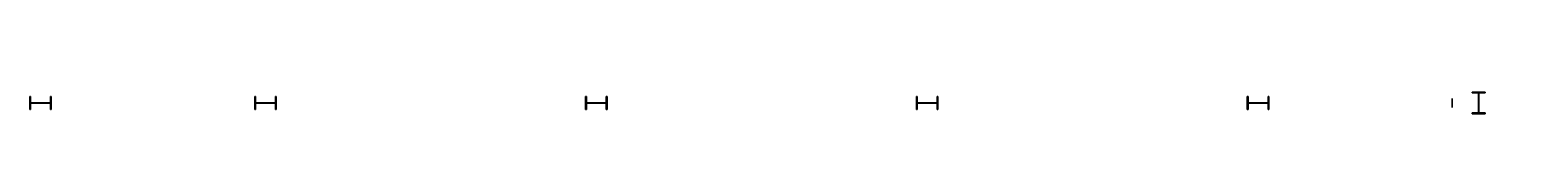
# Model space of a CAD drawing. Extents: x 0 to 768453, y -150 to 32537.
# Drawn here: x 434756 to 468453, y 15756 to 16537 of the extents above; entities that cross this region are included whole.
import ezdxf
from ezdxf.enums import TextEntityAlignment as Align

# ---------------------------------------------------------------- set-up
doc = ezdxf.new("R2010")
doc.units = 0

msp = doc.modelspace()

# ---------------------------------------------------------------- linework, layer by layer
at = {"layer": 'C1'}
for p, q in [((467750, 16244), (467450, 16244)), ((467450, 16244), (467450, 16226)), ((467750, 16244, 3330), (467450, 16244, 3330)), ((467450, 16244, 3330), (467450, 16226, 3330)), ((467750, 16244, 6460), (467450, 16244, 6460)), ((467450, 16244, 6460), (467450, 16226, 6460)), ((467594.5, 16226), (467450, 16226)), ((467594.5, 16226, 3330), (467450, 16226, 3330)), ((467594.5, 16226, 6460), (467450, 16226, 6460)), ((467594.5, 15774), (467594.5, 16226)), ((467594.5, 16226), (467594.5, 16226)), ((467594.5, 16226), (467594.5, 16226)), ((467594.5, 16226), (467594.5, 16226)), ((467594.5, 15774, 3330), (467594.5, 16226, 3330)), ((467594.5, 16226, 3330), (467594.5, 16226, 3330)), ((467594.5, 16226, 3330), (467594.5, 16226, 3330)), ((467594.5, 16226, 3330), (467594.5, 16226, 3330)), ((467594.5, 15774, 6460), (467594.5, 16226, 6460)), ((467594.5, 16226, 6460), (467594.5, 16226, 6460)), ((467594.5, 16226, 6460), (467594.5, 16226, 6460)), ((467594.5, 16226, 6460), (467594.5, 16226, 6460)), ((467605.5, 15774), (467605.5, 16226)), ((467605.5, 16226), (467605.5, 16226)), ((467605.5, 16226), (467605.5, 16226)), ((467605.5, 16226), (467605.5, 16226)), ((467605.5, 16226), (467750, 16226)), ((467605.5, 15774, 3330), (467605.5, 16226, 3330)), ((467605.5, 16226, 3330), (467605.5, 16226, 3330)), ((467605.5, 16226, 3330), (467605.5, 16226, 3330)), ((467605.5, 16226, 3330), (467605.5, 16226, 3330)), ((467605.5, 16226, 3330), (467750, 16226, 3330)), ((467605.5, 15774, 6460), (467605.5, 16226, 6460)), ((467605.5, 16226, 6460), (467605.5, 16226, 6460)), ((467605.5, 16226, 6460), (467605.5, 16226, 6460)), ((467605.5, 16226, 6460), (467605.5, 16226, 6460)), ((467605.5, 16226, 6460), (467750, 16226, 6460)), ((467750, 16244), (467750, 16226)), ((467750, 16244, 3330), (467750, 16226, 3330)), ((467750, 16244, 6460), (467750, 16226, 6460)), ((434756, 16150), (434756, 15850)), ((434756, 16150), (434774, 16150)), ((434756, 16150, 3330), (434756, 15850, 3330)), ((434756, 16150, 3330), (434774, 16150, 3330)), ((434756, 16150, 6460), (434756, 15850, 6460)), ((434756, 16150, 6460), (434774, 16150, 6460)), ((434756, 15850), (434774, 15850)), ((434756, 15850, 3330), (434774, 15850, 3330)), ((434756, 15850, 6460), (434774, 15850, 6460)), ((434774, 16005.5), (434774, 16150)), ((434774, 16005.5, 3330), (434774, 16150, 3330)), ((434774, 16005.5, 6460), (434774, 16150, 6460)), ((435226, 16005.5), (434774, 16005.5)), ((434774, 16005.5), (434774, 16005.5)), ((434774, 16005.5), (434774, 16005.5)), ((434774, 16005.5), (434774, 16005.5)), ((435226, 16005.5, 3330), (434774, 16005.5, 3330)), ((434774, 16005.5, 3330), (434774, 16005.5, 3330)), ((434774, 16005.5, 3330), (434774, 16005.5, 3330)), ((434774, 16005.5, 3330), (434774, 16005.5, 3330)), ((435226, 16005.5, 6460), (434774, 16005.5, 6460)), ((434774, 16005.5, 6460), (434774, 16005.5, 6460)), ((434774, 16005.5, 6460), (434774, 16005.5, 6460)), ((434774, 16005.5, 6460), (434774, 16005.5, 6460)), ((435226, 15994.5), (434774, 15994.5)), ((434774, 15994.5), (434774, 15994.5)), ((434774, 15994.5), (434774, 15994.5)), ((434774, 15994.5), (434774, 15994.5)), ((434774, 15994.5), (434774, 15850)), ((435226, 15994.5, 3330), (434774, 15994.5, 3330)), ((434774, 15994.5, 3330), (434774, 15994.5, 3330)), ((434774, 15994.5, 3330), (434774, 15994.5, 3330)), ((434774, 15994.5, 3330), (434774, 15994.5, 3330)), ((434774, 15994.5, 3330), (434774, 15850, 3330)), ((435226, 15994.5, 6460), (434774, 15994.5, 6460)), ((434774, 15994.5, 6460), (434774, 15994.5, 6460)), ((434774, 15994.5, 6460), (434774, 15994.5, 6460)), ((434774, 15994.5, 6460), (434774, 15994.5, 6460)), ((434774, 15994.5, 6460), (434774, 15850, 6460)), ((435226, 16005.5), (435226, 16150)), ((435244, 16150), (435226, 16150)), ((435226, 16005.5, 3330), (435226, 16150, 3330)), ((435244, 16150, 3330), (435226, 16150, 3330)), ((435226, 16005.5, 6460), (435226, 16150, 6460)), ((435244, 16150, 6460), (435226, 16150, 6460)), ((435226, 16005.5), (435226, 16005.5)), ((435226, 16005.5), (435226, 16005.5)), ((435226, 16005.5), (435226, 16005.5)), ((435226, 16005.5, 3330), (435226, 16005.5, 3330)), ((435226, 16005.5, 3330), (435226, 16005.5, 3330)), ((435226, 16005.5, 3330), (435226, 16005.5, 3330)), ((435226, 16005.5, 6460), (435226, 16005.5, 6460)), ((435226, 16005.5, 6460), (435226, 16005.5, 6460)), ((435226, 16005.5, 6460), (435226, 16005.5, 6460)), ((435226, 15994.5), (435226, 15994.5)), ((435226, 15994.5), (435226, 15994.5)), ((435226, 15994.5), (435226, 15994.5)), ((435226, 15994.5), (435226, 15850)), ((435226, 15994.5, 3330), (435226, 15994.5, 3330)), ((435226, 15994.5, 3330), (435226, 15994.5, 3330)), ((435226, 15994.5, 3330), (435226, 15994.5, 3330)), ((435226, 15994.5, 3330), (435226, 15850, 3330)), ((435226, 15994.5, 6460), (435226, 15994.5, 6460)), ((435226, 15994.5, 6460), (435226, 15994.5, 6460)), ((435226, 15994.5, 6460), (435226, 15994.5, 6460)), ((435226, 15994.5, 6460), (435226, 15850, 6460)), ((435244, 15850), (435226, 15850)), ((435244, 15850, 3330), (435226, 15850, 3330)), ((435244, 15850, 6460), (435226, 15850, 6460)), ((435244, 16150), (435244, 15850)), ((435244, 16150, 3330), (435244, 15850, 3330)), ((435244, 16150, 6460), (435244, 15850, 6460)), ((439856, 16150), (439856, 15850)), ((439856, 16150), (439874, 16150)), ((439856, 16150, 3330), (439856, 15850, 3330)), ((439856, 16150, 3330), (439874, 16150, 3330)), ((439856, 16150, 6460), (439856, 15850, 6460)), ((439856, 16150, 6460), (439874, 16150, 6460)), ((439856, 15850), (439874, 15850)), ((439856, 15850, 3330), (439874, 15850, 3330)), ((439856, 15850, 6460), (439874, 15850, 6460)), ((439874, 16005.5), (439874, 16150)), ((439874, 16005.5, 3330), (439874, 16150, 3330)), ((439874, 16005.5, 6460), (439874, 16150, 6460)), ((440326, 16005.5), (439874, 16005.5)), ((439874, 16005.5), (439874, 16005.5)), ((439874, 16005.5), (439874, 16005.5)), ((439874, 16005.5), (439874, 16005.5)), ((440326, 16005.5, 3330), (439874, 16005.5, 3330)), ((439874, 16005.5, 3330), (439874, 16005.5, 3330)), ((439874, 16005.5, 3330), (439874, 16005.5, 3330)), ((439874, 16005.5, 3330), (439874, 16005.5, 3330)), ((440326, 16005.5, 6460), (439874, 16005.5, 6460)), ((439874, 16005.5, 6460), (439874, 16005.5, 6460)), ((439874, 16005.5, 6460), (439874, 16005.5, 6460)), ((439874, 16005.5, 6460), (439874, 16005.5, 6460)), ((440326, 15994.5), (439874, 15994.5)), ((439874, 15994.5), (439874, 15994.5)), ((439874, 15994.5), (439874, 15994.5)), ((439874, 15994.5), (439874, 15994.5)), ((439874, 15994.5), (439874, 15850)), ((440326, 15994.5, 3330), (439874, 15994.5, 3330)), ((439874, 15994.5, 3330), (439874, 15994.5, 3330)), ((439874, 15994.5, 3330), (439874, 15994.5, 3330)), ((439874, 15994.5, 3330), (439874, 15994.5, 3330)), ((439874, 15994.5, 3330), (439874, 15850, 3330)), ((440326, 15994.5, 6460), (439874, 15994.5, 6460)), ((439874, 15994.5, 6460), (439874, 15994.5, 6460)), ((439874, 15994.5, 6460), (439874, 15994.5, 6460)), ((439874, 15994.5, 6460), (439874, 15994.5, 6460)), ((439874, 15994.5, 6460), (439874, 15850, 6460)), ((440326, 16005.5), (440326, 16150)), ((440344, 16150), (440326, 16150)), ((440326, 16005.5, 3330), (440326, 16150, 3330)), ((440344, 16150, 3330), (440326, 16150, 3330)), ((440326, 16005.5, 6460), (440326, 16150, 6460)), ((440344, 16150, 6460), (440326, 16150, 6460)), ((440326, 16005.5), (440326, 16005.5)), ((440326, 16005.5), (440326, 16005.5)), ((440326, 16005.5), (440326, 16005.5)), ((440326, 16005.5, 3330), (440326, 16005.5, 3330)), ((440326, 16005.5, 3330), (440326, 16005.5, 3330)), ((440326, 16005.5, 3330), (440326, 16005.5, 3330)), ((440326, 16005.5, 6460), (440326, 16005.5, 6460)), ((440326, 16005.5, 6460), (440326, 16005.5, 6460)), ((440326, 16005.5, 6460), (440326, 16005.5, 6460)), ((440326, 15994.5), (440326, 15994.5)), ((440326, 15994.5), (440326, 15994.5)), ((440326, 15994.5), (440326, 15994.5)), ((440326, 15994.5), (440326, 15850)), ((440326, 15994.5, 3330), (440326, 15994.5, 3330)), ((440326, 15994.5, 3330), (440326, 15994.5, 3330)), ((440326, 15994.5, 3330), (440326, 15994.5, 3330)), ((440326, 15994.5, 3330), (440326, 15850, 3330)), ((440326, 15994.5, 6460), (440326, 15994.5, 6460)), ((440326, 15994.5, 6460), (440326, 15994.5, 6460)), ((440326, 15994.5, 6460), (440326, 15994.5, 6460)), ((440326, 15994.5, 6460), (440326, 15850, 6460)), ((440344, 15850), (440326, 15850)), ((440344, 15850, 3330), (440326, 15850, 3330)), ((440344, 15850, 6460), (440326, 15850, 6460)), ((440344, 16150), (440344, 15850)), ((440344, 16150, 3330), (440344, 15850, 3330)), ((440344, 16150, 6460), (440344, 15850, 6460)), ((447356, 16150), (447356, 15850)), ((447356, 16150), (447374, 16150)), ((447356, 16150, 3330), (447356, 15850, 3330)), ((447356, 16150, 3330), (447374, 16150, 3330)), ((447356, 16150, 6460), (447356, 15850, 6460)), ((447356, 16150, 6460), (447374, 16150, 6460)), ((447356, 15850), (447374, 15850)), ((447356, 15850, 3330), (447374, 15850, 3330)), ((447356, 15850, 6460), (447374, 15850, 6460)), ((447374, 16005.5), (447374, 16150)), ((447374, 16005.5, 3330), (447374, 16150, 3330)), ((447374, 16005.5, 6460), (447374, 16150, 6460)), ((447826, 16005.5), (447374, 16005.5)), ((447374, 16005.5), (447374, 16005.5)), ((447374, 16005.5), (447374, 16005.5)), ((447374, 16005.5), (447374, 16005.5)), ((447826, 16005.5, 3330), (447374, 16005.5, 3330)), ((447374, 16005.5, 3330), (447374, 16005.5, 3330)), ((447374, 16005.5, 3330), (447374, 16005.5, 3330)), ((447374, 16005.5, 3330), (447374, 16005.5, 3330)), ((447826, 16005.5, 6460), (447374, 16005.5, 6460)), ((447374, 16005.5, 6460), (447374, 16005.5, 6460)), ((447374, 16005.5, 6460), (447374, 16005.5, 6460)), ((447374, 16005.5, 6460), (447374, 16005.5, 6460)), ((447826, 15994.5), (447374, 15994.5)), ((447374, 15994.5), (447374, 15994.5)), ((447374, 15994.5), (447374, 15994.5)), ((447374, 15994.5), (447374, 15994.5)), ((447374, 15994.5), (447374, 15850)), ((447826, 15994.5, 3330), (447374, 15994.5, 3330)), ((447374, 15994.5, 3330), (447374, 15994.5, 3330)), ((447374, 15994.5, 3330), (447374, 15994.5, 3330)), ((447374, 15994.5, 3330), (447374, 15994.5, 3330)), ((447374, 15994.5, 3330), (447374, 15850, 3330)), ((447826, 15994.5, 6460), (447374, 15994.5, 6460)), ((447374, 15994.5, 6460), (447374, 15994.5, 6460)), ((447374, 15994.5, 6460), (447374, 15994.5, 6460)), ((447374, 15994.5, 6460), (447374, 15994.5, 6460)), ((447374, 15994.5, 6460), (447374, 15850, 6460)), ((447826, 16005.5), (447826, 16150)), ((447844, 16150), (447826, 16150)), ((447826, 16005.5, 3330), (447826, 16150, 3330)), ((447844, 16150, 3330), (447826, 16150, 3330)), ((447826, 16005.5, 6460), (447826, 16150, 6460)), ((447844, 16150, 6460), (447826, 16150, 6460)), ((447826, 16005.5), (447826, 16005.5)), ((447826, 16005.5), (447826, 16005.5)), ((447826, 16005.5), (447826, 16005.5)), ((447826, 16005.5, 3330), (447826, 16005.5, 3330)), ((447826, 16005.5, 3330), (447826, 16005.5, 3330)), ((447826, 16005.5, 3330), (447826, 16005.5, 3330)), ((447826, 16005.5, 6460), (447826, 16005.5, 6460)), ((447826, 16005.5, 6460), (447826, 16005.5, 6460)), ((447826, 16005.5, 6460), (447826, 16005.5, 6460)), ((447826, 15994.5), (447826, 15994.5)), ((447826, 15994.5), (447826, 15994.5)), ((447826, 15994.5), (447826, 15994.5)), ((447826, 15994.5), (447826, 15850)), ((447826, 15994.5, 3330), (447826, 15994.5, 3330)), ((447826, 15994.5, 3330), (447826, 15994.5, 3330)), ((447826, 15994.5, 3330), (447826, 15994.5, 3330)), ((447826, 15994.5, 3330), (447826, 15850, 3330)), ((447826, 15994.5, 6460), (447826, 15994.5, 6460)), ((447826, 15994.5, 6460), (447826, 15994.5, 6460)), ((447826, 15994.5, 6460), (447826, 15994.5, 6460)), ((447826, 15994.5, 6460), (447826, 15850, 6460)), ((447844, 15850), (447826, 15850)), ((447844, 15850, 3330), (447826, 15850, 3330)), ((447844, 15850, 6460), (447826, 15850, 6460)), ((447844, 16150), (447844, 15850)), ((447844, 16150, 3330), (447844, 15850, 3330)), ((447844, 16150, 6460), (447844, 15850, 6460)), ((454856, 16150), (454856, 15850)), ((454856, 16150), (454874, 16150)), ((454856, 16150, 3330), (454856, 15850, 3330)), ((454856, 16150, 3330), (454874, 16150, 3330)), ((454856, 16150, 6460), (454856, 15850, 6460)), ((454856, 16150, 6460), (454874, 16150, 6460)), ((454856, 15850), (454874, 15850)), ((454856, 15850, 3330), (454874, 15850, 3330)), ((454856, 15850, 6460), (454874, 15850, 6460)), ((454874, 16005.5), (454874, 16150)), ((454874, 16005.5, 3330), (454874, 16150, 3330)), ((454874, 16005.5, 6460), (454874, 16150, 6460)), ((455326, 16005.5), (454874, 16005.5)), ((454874, 16005.5), (454874, 16005.5)), ((454874, 16005.5), (454874, 16005.5)), ((454874, 16005.5), (454874, 16005.5)), ((455326, 16005.5, 3330), (454874, 16005.5, 3330)), ((454874, 16005.5, 3330), (454874, 16005.5, 3330)), ((454874, 16005.5, 3330), (454874, 16005.5, 3330)), ((454874, 16005.5, 3330), (454874, 16005.5, 3330)), ((455326, 16005.5, 6460), (454874, 16005.5, 6460)), ((454874, 16005.5, 6460), (454874, 16005.5, 6460)), ((454874, 16005.5, 6460), (454874, 16005.5, 6460)), ((454874, 16005.5, 6460), (454874, 16005.5, 6460)), ((455326, 15994.5), (454874, 15994.5)), ((454874, 15994.5), (454874, 15994.5)), ((454874, 15994.5), (454874, 15994.5)), ((454874, 15994.5), (454874, 15994.5)), ((454874, 15994.5), (454874, 15850)), ((455326, 15994.5, 3330), (454874, 15994.5, 3330)), ((454874, 15994.5, 3330), (454874, 15994.5, 3330)), ((454874, 15994.5, 3330), (454874, 15994.5, 3330)), ((454874, 15994.5, 3330), (454874, 15994.5, 3330)), ((454874, 15994.5, 3330), (454874, 15850, 3330)), ((455326, 15994.5, 6460), (454874, 15994.5, 6460)), ((454874, 15994.5, 6460), (454874, 15994.5, 6460)), ((454874, 15994.5, 6460), (454874, 15994.5, 6460)), ((454874, 15994.5, 6460), (454874, 15994.5, 6460)), ((454874, 15994.5, 6460), (454874, 15850, 6460)), ((455326, 16005.5), (455326, 16150)), ((455344, 16150), (455326, 16150)), ((455326, 16005.5, 3330), (455326, 16150, 3330)), ((455344, 16150, 3330), (455326, 16150, 3330)), ((455326, 16005.5, 6460), (455326, 16150, 6460)), ((455344, 16150, 6460), (455326, 16150, 6460)), ((455326, 16005.5), (455326, 16005.5)), ((455326, 16005.5), (455326, 16005.5)), ((455326, 16005.5), (455326, 16005.5)), ((455326, 16005.5, 3330), (455326, 16005.5, 3330)), ((455326, 16005.5, 3330), (455326, 16005.5, 3330)), ((455326, 16005.5, 3330), (455326, 16005.5, 3330)), ((455326, 16005.5, 6460), (455326, 16005.5, 6460)), ((455326, 16005.5, 6460), (455326, 16005.5, 6460)), ((455326, 16005.5, 6460), (455326, 16005.5, 6460)), ((455326, 15994.5), (455326, 15994.5)), ((455326, 15994.5), (455326, 15994.5)), ((455326, 15994.5), (455326, 15994.5)), ((455326, 15994.5), (455326, 15850)), ((455326, 15994.5, 3330), (455326, 15994.5, 3330)), ((455326, 15994.5, 3330), (455326, 15994.5, 3330)), ((455326, 15994.5, 3330), (455326, 15994.5, 3330)), ((455326, 15994.5, 3330), (455326, 15850, 3330)), ((455326, 15994.5, 6460), (455326, 15994.5, 6460)), ((455326, 15994.5, 6460), (455326, 15994.5, 6460)), ((455326, 15994.5, 6460), (455326, 15994.5, 6460)), ((455326, 15994.5, 6460), (455326, 15850, 6460)), ((455344, 15850), (455326, 15850)), ((455344, 15850, 3330), (455326, 15850, 3330)), ((455344, 15850, 6460), (455326, 15850, 6460)), ((455344, 16150), (455344, 15850)), ((455344, 16150, 3330), (455344, 15850, 3330)), ((455344, 16150, 6460), (455344, 15850, 6460)), ((462356, 16150), (462356, 15850)), ((462356, 16150), (462374, 16150)), ((462356, 16150, 3330), (462356, 15850, 3330)), ((462356, 16150, 3330), (462374, 16150, 3330)), ((462356, 16150, 6460), (462356, 15850, 6460)), ((462356, 16150, 6460), (462374, 16150, 6460)), ((462356, 15850), (462374, 15850)), ((462356, 15850, 3330), (462374, 15850, 3330)), ((462356, 15850, 6460), (462374, 15850, 6460)), ((462374, 16005.5), (462374, 16150)), ((462374, 16005.5, 3330), (462374, 16150, 3330)), ((462374, 16005.5, 6460), (462374, 16150, 6460)), ((462826, 16005.5), (462374, 16005.5)), ((462374, 16005.5), (462374, 16005.5)), ((462374, 16005.5), (462374, 16005.5)), ((462374, 16005.5), (462374, 16005.5)), ((462826, 16005.5, 3330), (462374, 16005.5, 3330)), ((462374, 16005.5, 3330), (462374, 16005.5, 3330)), ((462374, 16005.5, 3330), (462374, 16005.5, 3330)), ((462374, 16005.5, 3330), (462374, 16005.5, 3330)), ((462826, 16005.5, 6460), (462374, 16005.5, 6460)), ((462374, 16005.5, 6460), (462374, 16005.5, 6460)), ((462374, 16005.5, 6460), (462374, 16005.5, 6460)), ((462374, 16005.5, 6460), (462374, 16005.5, 6460)), ((462826, 15994.5), (462374, 15994.5)), ((462374, 15994.5), (462374, 15994.5)), ((462374, 15994.5), (462374, 15994.5)), ((462374, 15994.5), (462374, 15994.5)), ((462374, 15994.5), (462374, 15850)), ((462826, 15994.5, 3330), (462374, 15994.5, 3330)), ((462374, 15994.5, 3330), (462374, 15994.5, 3330)), ((462374, 15994.5, 3330), (462374, 15994.5, 3330)), ((462374, 15994.5, 3330), (462374, 15994.5, 3330)), ((462374, 15994.5, 3330), (462374, 15850, 3330)), ((462826, 15994.5, 6460), (462374, 15994.5, 6460)), ((462374, 15994.5, 6460), (462374, 15994.5, 6460)), ((462374, 15994.5, 6460), (462374, 15994.5, 6460)), ((462374, 15994.5, 6460), (462374, 15994.5, 6460)), ((462374, 15994.5, 6460), (462374, 15850, 6460)), ((462826, 16005.5), (462826, 16150)), ((462844, 16150), (462826, 16150)), ((462826, 16005.5, 3330), (462826, 16150, 3330)), ((462844, 16150, 3330), (462826, 16150, 3330)), ((462826, 16005.5, 6460), (462826, 16150, 6460)), ((462844, 16150, 6460), (462826, 16150, 6460)), ((462826, 16005.5), (462826, 16005.5)), ((462826, 16005.5), (462826, 16005.5)), ((462826, 16005.5), (462826, 16005.5)), ((462826, 16005.5, 3330), (462826, 16005.5, 3330)), ((462826, 16005.5, 3330), (462826, 16005.5, 3330)), ((462826, 16005.5, 3330), (462826, 16005.5, 3330)), ((462826, 16005.5, 6460), (462826, 16005.5, 6460)), ((462826, 16005.5, 6460), (462826, 16005.5, 6460)), ((462826, 16005.5, 6460), (462826, 16005.5, 6460)), ((462826, 15994.5), (462826, 15994.5)), ((462826, 15994.5), (462826, 15994.5)), ((462826, 15994.5), (462826, 15994.5)), ((462826, 15994.5), (462826, 15850)), ((462826, 15994.5, 3330), (462826, 15994.5, 3330)), ((462826, 15994.5, 3330), (462826, 15994.5, 3330)), ((462826, 15994.5, 3330), (462826, 15994.5, 3330)), ((462826, 15994.5, 3330), (462826, 15850, 3330)), ((462826, 15994.5, 6460), (462826, 15994.5, 6460)), ((462826, 15994.5, 6460), (462826, 15994.5, 6460)), ((462826, 15994.5, 6460), (462826, 15994.5, 6460)), ((462826, 15994.5, 6460), (462826, 15850, 6460)), ((462844, 15850), (462826, 15850)), ((462844, 15850, 3330), (462826, 15850, 3330)), ((462844, 15850, 6460), (462826, 15850, 6460)), ((462844, 16150), (462844, 15850)), ((462844, 16150, 3330), (462844, 15850, 3330)), ((462844, 16150, 6460), (462844, 15850, 6460)), ((467594.5, 15774), (467450, 15774)), ((467450, 15756), (467450, 15774)), ((467594.5, 15774, 3330), (467450, 15774, 3330)), ((467450, 15756, 3330), (467450, 15774, 3330)), ((467594.5, 15774, 6460), (467450, 15774, 6460)), ((467450, 15756, 6460), (467450, 15774, 6460)), ((467750, 15756), (467450, 15756)), ((467750, 15756, 3330), (467450, 15756, 3330)), ((467750, 15756, 6460), (467450, 15756, 6460)), ((467594.5, 15774), (467594.5, 15774)), ((467594.5, 15774), (467594.5, 15774)), ((467594.5, 15774), (467594.5, 15774)), ((467594.5, 15774, 3330), (467594.5, 15774, 3330)), ((467594.5, 15774, 3330), (467594.5, 15774, 3330)), ((467594.5, 15774, 3330), (467594.5, 15774, 3330)), ((467594.5, 15774, 6460), (467594.5, 15774, 6460)), ((467594.5, 15774, 6460), (467594.5, 15774, 6460)), ((467594.5, 15774, 6460), (467594.5, 15774, 6460)), ((467605.5, 15774), (467605.5, 15774)), ((467605.5, 15774), (467605.5, 15774)), ((467605.5, 15774), (467605.5, 15774)), ((467605.5, 15774), (467750, 15774)), ((467605.5, 15774, 3330), (467605.5, 15774, 3330)), ((467605.5, 15774, 3330), (467605.5, 15774, 3330)), ((467605.5, 15774, 3330), (467605.5, 15774, 3330)), ((467605.5, 15774, 3330), (467750, 15774, 3330)), ((467605.5, 15774, 6460), (467605.5, 15774, 6460)), ((467605.5, 15774, 6460), (467605.5, 15774, 6460)), ((467605.5, 15774, 6460), (467605.5, 15774, 6460)), ((467605.5, 15774, 6460), (467750, 15774, 6460)), ((467750, 15756), (467750, 15774)), ((467750, 15756, 3330), (467750, 15774, 3330)), ((467750, 15756, 6460), (467750, 15774, 6460))]:
    msp.add_line(p, q, dxfattribs=at)
at = {"layer": 'G42', "extrusion": (-1, 0, 0)}
for p, q in [((434756, 15900, 3530), (434756, 16100, 3530)), ((434756, 15900, 3130), (434756, 16100, 3130)), ((434756, 16004.5, 3516), (434756, 16100, 3516)), ((434756, 16100, 3530), (434756, 16100, 3516)), ((434756, 16004.5, 3144), (434756, 16100, 3144)), ((434756, 16100, 3130), (434756, 16100, 3144)), ((434756, 15900, 6660), (434756, 16100, 6660)), ((434756, 15900, 6260), (434756, 16100, 6260)), ((434756, 16004.5, 6646), (434756, 16100, 6646)), ((434756, 16100, 6660), (434756, 16100, 6646)), ((434756, 16004.5, 6274), (434756, 16100, 6274)), ((434756, 16100, 6260), (434756, 16100, 6274)), ((434756, 15900, 9790), (434756, 16100, 9790)), ((434756, 15900, 9390), (434756, 16100, 9390)), ((434756, 16004.5, 9776), (434756, 16100, 9776)), ((434756, 16100, 9790), (434756, 16100, 9776)), ((434756, 16004.5, 9404), (434756, 16100, 9404)), ((434756, 16100, 9390), (434756, 16100, 9404)), ((434756, 16004.5, 3144), (434756, 16004.5, 3516)), ((434756, 16004.5, 3144), (434756, 16004.5, 3144)), ((434756, 16004.5, 3516), (434756, 16004.5, 3516)), ((434756, 16004.5, 3144), (434756, 16004.5, 3144)), ((434756, 16004.5, 3516), (434756, 16004.5, 3516)), ((434756, 16004.5, 3144), (434756, 16004.5, 3144)), ((434756, 16004.5, 3516), (434756, 16004.5, 3516)), ((434756, 16004.5, 6274), (434756, 16004.5, 6646)), ((434756, 16004.5, 6274), (434756, 16004.5, 6274)), ((434756, 16004.5, 6646), (434756, 16004.5, 6646)), ((434756, 16004.5, 6274), (434756, 16004.5, 6274)), ((434756, 16004.5, 6646), (434756, 16004.5, 6646)), ((434756, 16004.5, 6274), (434756, 16004.5, 6274)), ((434756, 16004.5, 6646), (434756, 16004.5, 6646)), ((434756, 16004.5, 9404), (434756, 16004.5, 9776)), ((434756, 16004.5, 9404), (434756, 16004.5, 9404)), ((434756, 16004.5, 9776), (434756, 16004.5, 9776)), ((434756, 16004.5, 9404), (434756, 16004.5, 9404)), ((434756, 16004.5, 9776), (434756, 16004.5, 9776)), ((434756, 16004.5, 9404), (434756, 16004.5, 9404)), ((434756, 16004.5, 9776), (434756, 16004.5, 9776)), ((434756, 15995.5, 3144), (434756, 15995.5, 3516)), ((434756, 15995.5, 3516), (434756, 15995.5, 3516)), ((434756, 15995.5, 3144), (434756, 15995.5, 3144)), ((434756, 15995.5, 3516), (434756, 15995.5, 3516)), ((434756, 15995.5, 3144), (434756, 15995.5, 3144)), ((434756, 15995.5, 3516), (434756, 15995.5, 3516)), ((434756, 15995.5, 3144), (434756, 15995.5, 3144)), ((434756, 15995.5, 3516), (434756, 15900, 3516)), ((434756, 15995.5, 3144), (434756, 15900, 3144)), ((434756, 15995.5, 6274), (434756, 15995.5, 6646)), ((434756, 15995.5, 6646), (434756, 15995.5, 6646)), ((434756, 15995.5, 6274), (434756, 15995.5, 6274)), ((434756, 15995.5, 6646), (434756, 15995.5, 6646)), ((434756, 15995.5, 6274), (434756, 15995.5, 6274)), ((434756, 15995.5, 6646), (434756, 15995.5, 6646)), ((434756, 15995.5, 6274), (434756, 15995.5, 6274)), ((434756, 15995.5, 6646), (434756, 15900, 6646)), ((434756, 15995.5, 6274), (434756, 15900, 6274)), ((434756, 15995.5, 9404), (434756, 15995.5, 9776)), ((434756, 15995.5, 9776), (434756, 15995.5, 9776)), ((434756, 15995.5, 9404), (434756, 15995.5, 9404)), ((434756, 15995.5, 9776), (434756, 15995.5, 9776)), ((434756, 15995.5, 9404), (434756, 15995.5, 9404)), ((434756, 15995.5, 9776), (434756, 15995.5, 9776)), ((434756, 15995.5, 9404), (434756, 15995.5, 9404)), ((434756, 15995.5, 9776), (434756, 15900, 9776)), ((434756, 15995.5, 9404), (434756, 15900, 9404)), ((434756, 15900, 3530), (434756, 15900, 3516)), ((434756, 15900, 3130), (434756, 15900, 3144)), ((434756, 15900, 6660), (434756, 15900, 6646)), ((434756, 15900, 6260), (434756, 15900, 6274)), ((434756, 15900, 9790), (434756, 15900, 9776)), ((434756, 15900, 9390), (434756, 15900, 9404)), ((439856, 15900, 3530), (439856, 16100, 3530)), ((439856, 15900, 3130), (439856, 16100, 3130)), ((439856, 16004.5, 3516), (439856, 16100, 3516)), ((439856, 16100, 3530), (439856, 16100, 3516)), ((439856, 16004.5, 3144), (439856, 16100, 3144)), ((439856, 16100, 3130), (439856, 16100, 3144)), ((439856, 15900, 6660), (439856, 16100, 6660)), ((439856, 15900, 6260), (439856, 16100, 6260)), ((439856, 16004.5, 6646), (439856, 16100, 6646)), ((439856, 16100, 6660), (439856, 16100, 6646)), ((439856, 16004.5, 6274), (439856, 16100, 6274)), ((439856, 16100, 6260), (439856, 16100, 6274)), ((439856, 15900, 9790), (439856, 16100, 9790)), ((439856, 15900, 9390), (439856, 16100, 9390)), ((439856, 16004.5, 9776), (439856, 16100, 9776)), ((439856, 16100, 9790), (439856, 16100, 9776)), ((439856, 16004.5, 9404), (439856, 16100, 9404)), ((439856, 16100, 9390), (439856, 16100, 9404)), ((439856, 16004.5, 3144), (439856, 16004.5, 3516)), ((439856, 16004.5, 3144), (439856, 16004.5, 3144)), ((439856, 16004.5, 3516), (439856, 16004.5, 3516)), ((439856, 16004.5, 3144), (439856, 16004.5, 3144)), ((439856, 16004.5, 3516), (439856, 16004.5, 3516)), ((439856, 16004.5, 3144), (439856, 16004.5, 3144)), ((439856, 16004.5, 3516), (439856, 16004.5, 3516)), ((439856, 16004.5, 6274), (439856, 16004.5, 6646)), ((439856, 16004.5, 6274), (439856, 16004.5, 6274)), ((439856, 16004.5, 6646), (439856, 16004.5, 6646)), ((439856, 16004.5, 6274), (439856, 16004.5, 6274)), ((439856, 16004.5, 6646), (439856, 16004.5, 6646)), ((439856, 16004.5, 6274), (439856, 16004.5, 6274)), ((439856, 16004.5, 6646), (439856, 16004.5, 6646)), ((439856, 16004.5, 9404), (439856, 16004.5, 9776)), ((439856, 16004.5, 9404), (439856, 16004.5, 9404)), ((439856, 16004.5, 9776), (439856, 16004.5, 9776)), ((439856, 16004.5, 9404), (439856, 16004.5, 9404)), ((439856, 16004.5, 9776), (439856, 16004.5, 9776)), ((439856, 16004.5, 9404), (439856, 16004.5, 9404)), ((439856, 16004.5, 9776), (439856, 16004.5, 9776)), ((439856, 15995.5, 3144), (439856, 15995.5, 3516)), ((439856, 15995.5, 3516), (439856, 15995.5, 3516)), ((439856, 15995.5, 3144), (439856, 15995.5, 3144)), ((439856, 15995.5, 3516), (439856, 15995.5, 3516)), ((439856, 15995.5, 3144), (439856, 15995.5, 3144)), ((439856, 15995.5, 3516), (439856, 15995.5, 3516)), ((439856, 15995.5, 3144), (439856, 15995.5, 3144)), ((439856, 15995.5, 3516), (439856, 15900, 3516)), ((439856, 15995.5, 3144), (439856, 15900, 3144)), ((439856, 15995.5, 6274), (439856, 15995.5, 6646)), ((439856, 15995.5, 6646), (439856, 15995.5, 6646)), ((439856, 15995.5, 6274), (439856, 15995.5, 6274)), ((439856, 15995.5, 6646), (439856, 15995.5, 6646)), ((439856, 15995.5, 6274), (439856, 15995.5, 6274)), ((439856, 15995.5, 6646), (439856, 15995.5, 6646)), ((439856, 15995.5, 6274), (439856, 15995.5, 6274)), ((439856, 15995.5, 6646), (439856, 15900, 6646)), ((439856, 15995.5, 6274), (439856, 15900, 6274)), ((439856, 15995.5, 9404), (439856, 15995.5, 9776)), ((439856, 15995.5, 9776), (439856, 15995.5, 9776)), ((439856, 15995.5, 9404), (439856, 15995.5, 9404)), ((439856, 15995.5, 9776), (439856, 15995.5, 9776)), ((439856, 15995.5, 9404), (439856, 15995.5, 9404)), ((439856, 15995.5, 9776), (439856, 15995.5, 9776)), ((439856, 15995.5, 9404), (439856, 15995.5, 9404)), ((439856, 15995.5, 9776), (439856, 15900, 9776)), ((439856, 15995.5, 9404), (439856, 15900, 9404)), ((439856, 15900, 3530), (439856, 15900, 3516)), ((439856, 15900, 3130), (439856, 15900, 3144)), ((439856, 15900, 6660), (439856, 15900, 6646)), ((439856, 15900, 6260), (439856, 15900, 6274)), ((439856, 15900, 9790), (439856, 15900, 9776)), ((439856, 15900, 9390), (439856, 15900, 9404)), ((447356, 15900, 3530), (447356, 16100, 3530)), ((447356, 15900, 3130), (447356, 16100, 3130)), ((447356, 16004.5, 3516), (447356, 16100, 3516)), ((447356, 16100, 3530), (447356, 16100, 3516)), ((447356, 16004.5, 3144), (447356, 16100, 3144)), ((447356, 16100, 3130), (447356, 16100, 3144)), ((447356, 15900, 6660), (447356, 16100, 6660)), ((447356, 15900, 6260), (447356, 16100, 6260)), ((447356, 16004.5, 6646), (447356, 16100, 6646)), ((447356, 16100, 6660), (447356, 16100, 6646)), ((447356, 16004.5, 6274), (447356, 16100, 6274)), ((447356, 16100, 6260), (447356, 16100, 6274)), ((447356, 15900, 9790), (447356, 16100, 9790)), ((447356, 15900, 9390), (447356, 16100, 9390)), ((447356, 16004.5, 9776), (447356, 16100, 9776)), ((447356, 16100, 9790), (447356, 16100, 9776)), ((447356, 16004.5, 9404), (447356, 16100, 9404)), ((447356, 16100, 9390), (447356, 16100, 9404)), ((447356, 16004.5, 3144), (447356, 16004.5, 3516)), ((447356, 16004.5, 3144), (447356, 16004.5, 3144)), ((447356, 16004.5, 3516), (447356, 16004.5, 3516)), ((447356, 16004.5, 3144), (447356, 16004.5, 3144)), ((447356, 16004.5, 3516), (447356, 16004.5, 3516)), ((447356, 16004.5, 3144), (447356, 16004.5, 3144)), ((447356, 16004.5, 3516), (447356, 16004.5, 3516)), ((447356, 16004.5, 6274), (447356, 16004.5, 6646)), ((447356, 16004.5, 6274), (447356, 16004.5, 6274)), ((447356, 16004.5, 6646), (447356, 16004.5, 6646)), ((447356, 16004.5, 6274), (447356, 16004.5, 6274)), ((447356, 16004.5, 6646), (447356, 16004.5, 6646)), ((447356, 16004.5, 6274), (447356, 16004.5, 6274)), ((447356, 16004.5, 6646), (447356, 16004.5, 6646)), ((447356, 16004.5, 9404), (447356, 16004.5, 9776)), ((447356, 16004.5, 9404), (447356, 16004.5, 9404)), ((447356, 16004.5, 9776), (447356, 16004.5, 9776)), ((447356, 16004.5, 9404), (447356, 16004.5, 9404)), ((447356, 16004.5, 9776), (447356, 16004.5, 9776)), ((447356, 16004.5, 9404), (447356, 16004.5, 9404)), ((447356, 16004.5, 9776), (447356, 16004.5, 9776)), ((447356, 15995.5, 3144), (447356, 15995.5, 3516)), ((447356, 15995.5, 3516), (447356, 15995.5, 3516)), ((447356, 15995.5, 3144), (447356, 15995.5, 3144)), ((447356, 15995.5, 3516), (447356, 15995.5, 3516)), ((447356, 15995.5, 3144), (447356, 15995.5, 3144)), ((447356, 15995.5, 3516), (447356, 15995.5, 3516)), ((447356, 15995.5, 3144), (447356, 15995.5, 3144)), ((447356, 15995.5, 3516), (447356, 15900, 3516)), ((447356, 15995.5, 3144), (447356, 15900, 3144)), ((447356, 15995.5, 6274), (447356, 15995.5, 6646)), ((447356, 15995.5, 6646), (447356, 15995.5, 6646)), ((447356, 15995.5, 6274), (447356, 15995.5, 6274)), ((447356, 15995.5, 6646), (447356, 15995.5, 6646)), ((447356, 15995.5, 6274), (447356, 15995.5, 6274)), ((447356, 15995.5, 6646), (447356, 15995.5, 6646)), ((447356, 15995.5, 6274), (447356, 15995.5, 6274)), ((447356, 15995.5, 6646), (447356, 15900, 6646)), ((447356, 15995.5, 6274), (447356, 15900, 6274)), ((447356, 15995.5, 9404), (447356, 15995.5, 9776)), ((447356, 15995.5, 9776), (447356, 15995.5, 9776)), ((447356, 15995.5, 9404), (447356, 15995.5, 9404)), ((447356, 15995.5, 9776), (447356, 15995.5, 9776)), ((447356, 15995.5, 9404), (447356, 15995.5, 9404)), ((447356, 15995.5, 9776), (447356, 15995.5, 9776)), ((447356, 15995.5, 9404), (447356, 15995.5, 9404)), ((447356, 15995.5, 9776), (447356, 15900, 9776)), ((447356, 15995.5, 9404), (447356, 15900, 9404)), ((447356, 15900, 3530), (447356, 15900, 3516)), ((447356, 15900, 3130), (447356, 15900, 3144)), ((447356, 15900, 6660), (447356, 15900, 6646)), ((447356, 15900, 6260), (447356, 15900, 6274)), ((447356, 15900, 9790), (447356, 15900, 9776)), ((447356, 15900, 9390), (447356, 15900, 9404)), ((454856, 15900, 3530), (454856, 16100, 3530)), ((454856, 15900, 3130), (454856, 16100, 3130)), ((454856, 16004.5, 3516), (454856, 16100, 3516)), ((454856, 16100, 3530), (454856, 16100, 3516)), ((454856, 16004.5, 3144), (454856, 16100, 3144)), ((454856, 16100, 3130), (454856, 16100, 3144)), ((454856, 15900, 6660), (454856, 16100, 6660)), ((454856, 15900, 6260), (454856, 16100, 6260)), ((454856, 16004.5, 6646), (454856, 16100, 6646)), ((454856, 16100, 6660), (454856, 16100, 6646)), ((454856, 16004.5, 6274), (454856, 16100, 6274)), ((454856, 16100, 6260), (454856, 16100, 6274)), ((454856, 15900, 9790), (454856, 16100, 9790)), ((454856, 15900, 9390), (454856, 16100, 9390)), ((454856, 16004.5, 9776), (454856, 16100, 9776)), ((454856, 16100, 9790), (454856, 16100, 9776)), ((454856, 16004.5, 9404), (454856, 16100, 9404)), ((454856, 16100, 9390), (454856, 16100, 9404)), ((454856, 16004.5, 3144), (454856, 16004.5, 3516)), ((454856, 16004.5, 3144), (454856, 16004.5, 3144)), ((454856, 16004.5, 3516), (454856, 16004.5, 3516)), ((454856, 16004.5, 3144), (454856, 16004.5, 3144)), ((454856, 16004.5, 3516), (454856, 16004.5, 3516)), ((454856, 16004.5, 3144), (454856, 16004.5, 3144)), ((454856, 16004.5, 3516), (454856, 16004.5, 3516)), ((454856, 16004.5, 6274), (454856, 16004.5, 6646)), ((454856, 16004.5, 6274), (454856, 16004.5, 6274)), ((454856, 16004.5, 6646), (454856, 16004.5, 6646)), ((454856, 16004.5, 6274), (454856, 16004.5, 6274)), ((454856, 16004.5, 6646), (454856, 16004.5, 6646)), ((454856, 16004.5, 6274), (454856, 16004.5, 6274)), ((454856, 16004.5, 6646), (454856, 16004.5, 6646)), ((454856, 16004.5, 9404), (454856, 16004.5, 9776)), ((454856, 16004.5, 9404), (454856, 16004.5, 9404)), ((454856, 16004.5, 9776), (454856, 16004.5, 9776)), ((454856, 16004.5, 9404), (454856, 16004.5, 9404)), ((454856, 16004.5, 9776), (454856, 16004.5, 9776)), ((454856, 16004.5, 9404), (454856, 16004.5, 9404)), ((454856, 16004.5, 9776), (454856, 16004.5, 9776)), ((454856, 15995.5, 3144), (454856, 15995.5, 3516)), ((454856, 15995.5, 3516), (454856, 15995.5, 3516)), ((454856, 15995.5, 3144), (454856, 15995.5, 3144)), ((454856, 15995.5, 3516), (454856, 15995.5, 3516)), ((454856, 15995.5, 3144), (454856, 15995.5, 3144)), ((454856, 15995.5, 3516), (454856, 15995.5, 3516)), ((454856, 15995.5, 3144), (454856, 15995.5, 3144)), ((454856, 15995.5, 3516), (454856, 15900, 3516)), ((454856, 15995.5, 3144), (454856, 15900, 3144)), ((454856, 15995.5, 6274), (454856, 15995.5, 6646)), ((454856, 15995.5, 6646), (454856, 15995.5, 6646)), ((454856, 15995.5, 6274), (454856, 15995.5, 6274)), ((454856, 15995.5, 6646), (454856, 15995.5, 6646)), ((454856, 15995.5, 6274), (454856, 15995.5, 6274)), ((454856, 15995.5, 6646), (454856, 15995.5, 6646)), ((454856, 15995.5, 6274), (454856, 15995.5, 6274)), ((454856, 15995.5, 6646), (454856, 15900, 6646)), ((454856, 15995.5, 6274), (454856, 15900, 6274)), ((454856, 15995.5, 9404), (454856, 15995.5, 9776)), ((454856, 15995.5, 9776), (454856, 15995.5, 9776)), ((454856, 15995.5, 9404), (454856, 15995.5, 9404)), ((454856, 15995.5, 9776), (454856, 15995.5, 9776)), ((454856, 15995.5, 9404), (454856, 15995.5, 9404)), ((454856, 15995.5, 9776), (454856, 15995.5, 9776)), ((454856, 15995.5, 9404), (454856, 15995.5, 9404)), ((454856, 15995.5, 9776), (454856, 15900, 9776)), ((454856, 15995.5, 9404), (454856, 15900, 9404)), ((454856, 15900, 3530), (454856, 15900, 3516)), ((454856, 15900, 3130), (454856, 15900, 3144)), ((454856, 15900, 6660), (454856, 15900, 6646)), ((454856, 15900, 6260), (454856, 15900, 6274)), ((454856, 15900, 9790), (454856, 15900, 9776)), ((454856, 15900, 9390), (454856, 15900, 9404)), ((462356, 15900, 3530), (462356, 16100, 3530)), ((462356, 15900, 3130), (462356, 16100, 3130)), ((462356, 16004.5, 3516), (462356, 16100, 3516)), ((462356, 16100, 3530), (462356, 16100, 3516)), ((462356, 16004.5, 3144), (462356, 16100, 3144)), ((462356, 16100, 3130), (462356, 16100, 3144)), ((462356, 15900, 6660), (462356, 16100, 6660)), ((462356, 15900, 6260), (462356, 16100, 6260)), ((462356, 16004.5, 6646), (462356, 16100, 6646)), ((462356, 16100, 6660), (462356, 16100, 6646)), ((462356, 16004.5, 6274), (462356, 16100, 6274)), ((462356, 16100, 6260), (462356, 16100, 6274)), ((462356, 15900, 9790), (462356, 16100, 9790)), ((462356, 15900, 9390), (462356, 16100, 9390)), ((462356, 16004.5, 9776), (462356, 16100, 9776)), ((462356, 16100, 9790), (462356, 16100, 9776)), ((462356, 16004.5, 9404), (462356, 16100, 9404)), ((462356, 16100, 9390), (462356, 16100, 9404)), ((462356, 16004.5, 3144), (462356, 16004.5, 3516)), ((462356, 16004.5, 3144), (462356, 16004.5, 3144)), ((462356, 16004.5, 3516), (462356, 16004.5, 3516)), ((462356, 16004.5, 3144), (462356, 16004.5, 3144)), ((462356, 16004.5, 3516), (462356, 16004.5, 3516)), ((462356, 16004.5, 3144), (462356, 16004.5, 3144)), ((462356, 16004.5, 3516), (462356, 16004.5, 3516)), ((462356, 16004.5, 6274), (462356, 16004.5, 6646)), ((462356, 16004.5, 6274), (462356, 16004.5, 6274)), ((462356, 16004.5, 6646), (462356, 16004.5, 6646)), ((462356, 16004.5, 6274), (462356, 16004.5, 6274)), ((462356, 16004.5, 6646), (462356, 16004.5, 6646)), ((462356, 16004.5, 6274), (462356, 16004.5, 6274)), ((462356, 16004.5, 6646), (462356, 16004.5, 6646)), ((462356, 16004.5, 9404), (462356, 16004.5, 9776)), ((462356, 16004.5, 9404), (462356, 16004.5, 9404)), ((462356, 16004.5, 9776), (462356, 16004.5, 9776)), ((462356, 16004.5, 9404), (462356, 16004.5, 9404)), ((462356, 16004.5, 9776), (462356, 16004.5, 9776)), ((462356, 16004.5, 9404), (462356, 16004.5, 9404)), ((462356, 16004.5, 9776), (462356, 16004.5, 9776)), ((462356, 15995.5, 3144), (462356, 15995.5, 3516)), ((462356, 15995.5, 3516), (462356, 15995.5, 3516)), ((462356, 15995.5, 3144), (462356, 15995.5, 3144)), ((462356, 15995.5, 3516), (462356, 15995.5, 3516)), ((462356, 15995.5, 3144), (462356, 15995.5, 3144)), ((462356, 15995.5, 3516), (462356, 15995.5, 3516)), ((462356, 15995.5, 3144), (462356, 15995.5, 3144)), ((462356, 15995.5, 3516), (462356, 15900, 3516)), ((462356, 15995.5, 3144), (462356, 15900, 3144)), ((462356, 15995.5, 6274), (462356, 15995.5, 6646)), ((462356, 15995.5, 6646), (462356, 15995.5, 6646)), ((462356, 15995.5, 6274), (462356, 15995.5, 6274)), ((462356, 15995.5, 6646), (462356, 15995.5, 6646)), ((462356, 15995.5, 6274), (462356, 15995.5, 6274)), ((462356, 15995.5, 6646), (462356, 15995.5, 6646)), ((462356, 15995.5, 6274), (462356, 15995.5, 6274)), ((462356, 15995.5, 6646), (462356, 15900, 6646)), ((462356, 15995.5, 6274), (462356, 15900, 6274)), ((462356, 15995.5, 9404), (462356, 15995.5, 9776)), ((462356, 15995.5, 9776), (462356, 15995.5, 9776)), ((462356, 15995.5, 9404), (462356, 15995.5, 9404)), ((462356, 15995.5, 9776), (462356, 15995.5, 9776)), ((462356, 15995.5, 9404), (462356, 15995.5, 9404)), ((462356, 15995.5, 9776), (462356, 15995.5, 9776)), ((462356, 15995.5, 9404), (462356, 15995.5, 9404)), ((462356, 15995.5, 9776), (462356, 15900, 9776)), ((462356, 15995.5, 9404), (462356, 15900, 9404)), ((462356, 15900, 3530), (462356, 15900, 3516)), ((462356, 15900, 3130), (462356, 15900, 3144)), ((462356, 15900, 6660), (462356, 15900, 6646)), ((462356, 15900, 6260), (462356, 15900, 6274)), ((462356, 15900, 9790), (462356, 15900, 9776)), ((462356, 15900, 9390), (462356, 15900, 9404)), ((467000, 15900, 3530), (467000, 16100, 3530)), ((467000, 15900, 3130), (467000, 16100, 3130)), ((467000, 16004.5, 3516), (467000, 16100, 3516)), ((467000, 16100, 3530), (467000, 16100, 3516)), ((467000, 16004.5, 3144), (467000, 16100, 3144)), ((467000, 16100, 3130), (467000, 16100, 3144)), ((467000, 15900, 6660), (467000, 16100, 6660)), ((467000, 15900, 6260), (467000, 16100, 6260)), ((467000, 16004.5, 6646), (467000, 16100, 6646)), ((467000, 16100, 6660), (467000, 16100, 6646)), ((467000, 16004.5, 6274), (467000, 16100, 6274)), ((467000, 16100, 6260), (467000, 16100, 6274)), ((467000, 15900, 9790), (467000, 16100, 9790)), ((467000, 15900, 9390), (467000, 16100, 9390)), ((467000, 16004.5, 9776), (467000, 16100, 9776)), ((467000, 16100, 9790), (467000, 16100, 9776)), ((467000, 16004.5, 9404), (467000, 16100, 9404)), ((467000, 16100, 9390), (467000, 16100, 9404)), ((467000, 16004.5, 3144), (467000, 16004.5, 3516)), ((467000, 16004.5, 3144), (467000, 16004.5, 3144)), ((467000, 16004.5, 3516), (467000, 16004.5, 3516)), ((467000, 16004.5, 3144), (467000, 16004.5, 3144)), ((467000, 16004.5, 3516), (467000, 16004.5, 3516)), ((467000, 16004.5, 3144), (467000, 16004.5, 3144)), ((467000, 16004.5, 3516), (467000, 16004.5, 3516)), ((467000, 16004.5, 6274), (467000, 16004.5, 6646)), ((467000, 16004.5, 6274), (467000, 16004.5, 6274)), ((467000, 16004.5, 6646), (467000, 16004.5, 6646)), ((467000, 16004.5, 6274), (467000, 16004.5, 6274)), ((467000, 16004.5, 6646), (467000, 16004.5, 6646)), ((467000, 16004.5, 6274), (467000, 16004.5, 6274)), ((467000, 16004.5, 6646), (467000, 16004.5, 6646)), ((467000, 16004.5, 9404), (467000, 16004.5, 9776)), ((467000, 16004.5, 9404), (467000, 16004.5, 9404)), ((467000, 16004.5, 9776), (467000, 16004.5, 9776)), ((467000, 16004.5, 9404), (467000, 16004.5, 9404)), ((467000, 16004.5, 9776), (467000, 16004.5, 9776)), ((467000, 16004.5, 9404), (467000, 16004.5, 9404)), ((467000, 16004.5, 9776), (467000, 16004.5, 9776)), ((467000, 15995.5, 3144), (467000, 15995.5, 3516)), ((467000, 15995.5, 3516), (467000, 15995.5, 3516)), ((467000, 15995.5, 3144), (467000, 15995.5, 3144)), ((467000, 15995.5, 3516), (467000, 15995.5, 3516)), ((467000, 15995.5, 3144), (467000, 15995.5, 3144)), ((467000, 15995.5, 3516), (467000, 15995.5, 3516)), ((467000, 15995.5, 3144), (467000, 15995.5, 3144)), ((467000, 15995.5, 3516), (467000, 15900, 3516)), ((467000, 15995.5, 3144), (467000, 15900, 3144)), ((467000, 15995.5, 6274), (467000, 15995.5, 6646)), ((467000, 15995.5, 6646), (467000, 15995.5, 6646)), ((467000, 15995.5, 6274), (467000, 15995.5, 6274)), ((467000, 15995.5, 6646), (467000, 15995.5, 6646)), ((467000, 15995.5, 6274), (467000, 15995.5, 6274)), ((467000, 15995.5, 6646), (467000, 15995.5, 6646)), ((467000, 15995.5, 6274), (467000, 15995.5, 6274)), ((467000, 15995.5, 6646), (467000, 15900, 6646)), ((467000, 15995.5, 6274), (467000, 15900, 6274)), ((467000, 15995.5, 9404), (467000, 15995.5, 9776)), ((467000, 15995.5, 9776), (467000, 15995.5, 9776)), ((467000, 15995.5, 9404), (467000, 15995.5, 9404)), ((467000, 15995.5, 9776), (467000, 15995.5, 9776)), ((467000, 15995.5, 9404), (467000, 15995.5, 9404)), ((467000, 15995.5, 9776), (467000, 15995.5, 9776)), ((467000, 15995.5, 9404), (467000, 15995.5, 9404)), ((467000, 15995.5, 9776), (467000, 15900, 9776)), ((467000, 15995.5, 9404), (467000, 15900, 9404)), ((467000, 15900, 3530), (467000, 15900, 3516)), ((467000, 15900, 3130), (467000, 15900, 3144)), ((467000, 15900, 6660), (467000, 15900, 6646)), ((467000, 15900, 6260), (467000, 15900, 6274)), ((467000, 15900, 9790), (467000, 15900, 9776)), ((467000, 15900, 9390), (467000, 15900, 9404))]:
    msp.add_line(p, q, dxfattribs=at)

# ---------------------------------------------------------------- texts
at = {"layer": 'C1', "extrusion": (0, -1, 0)}
for p in [(435536.8, 1665, -16536.8), (435536.8, 4895, -16536.8), (435536.8, 8025, -16536.8), (440636.8, 1665, -16536.8), (440636.8, 4895, -16536.8), (440636.8, 8025, -16536.8), (448136.8, 1665, -16536.8), (448136.8, 4895, -16536.8), (448136.8, 8025, -16536.8), (455636.8, 1665, -16536.8), (455636.8, 4895, -16536.8), (455636.8, 8025, -16536.8), (463136.8, 1665, -16536.8), (463136.8, 4895, -16536.8), (463136.8, 8025, -16536.8), (468136.8, 1665, -16536.8), (468136.8, 4895, -16536.8), (468136.8, 8025, -16536.8)]:
    msp.add_text('C1', height=400, dxfattribs=at).set_placement(p, align=Align.BOTTOM_CENTER)
at = {"layer": 'G42', "extrusion": (0, -1, 0)}
for p in [(437990, 3330, -16440), (437990, 6460, -16440), (437990, 9590, -16440), (444290, 3330, -16440), (444290, 6460, -16440), (444290, 9590, -16440), (451790, 3330, -16440), (451790, 6460, -16440), (451790, 9590, -16440), (459290, 3330, -16440), (459290, 6460, -16440), (459290, 9590, -16440), (465540, 3330, -16440), (465540, 6460, -16440), (465540, 9590, -16440)]:
    msp.add_text('G42', height=400, dxfattribs=at).set_placement(p, align=Align.BOTTOM_CENTER)

doc.saveas('drawing.dxf')
